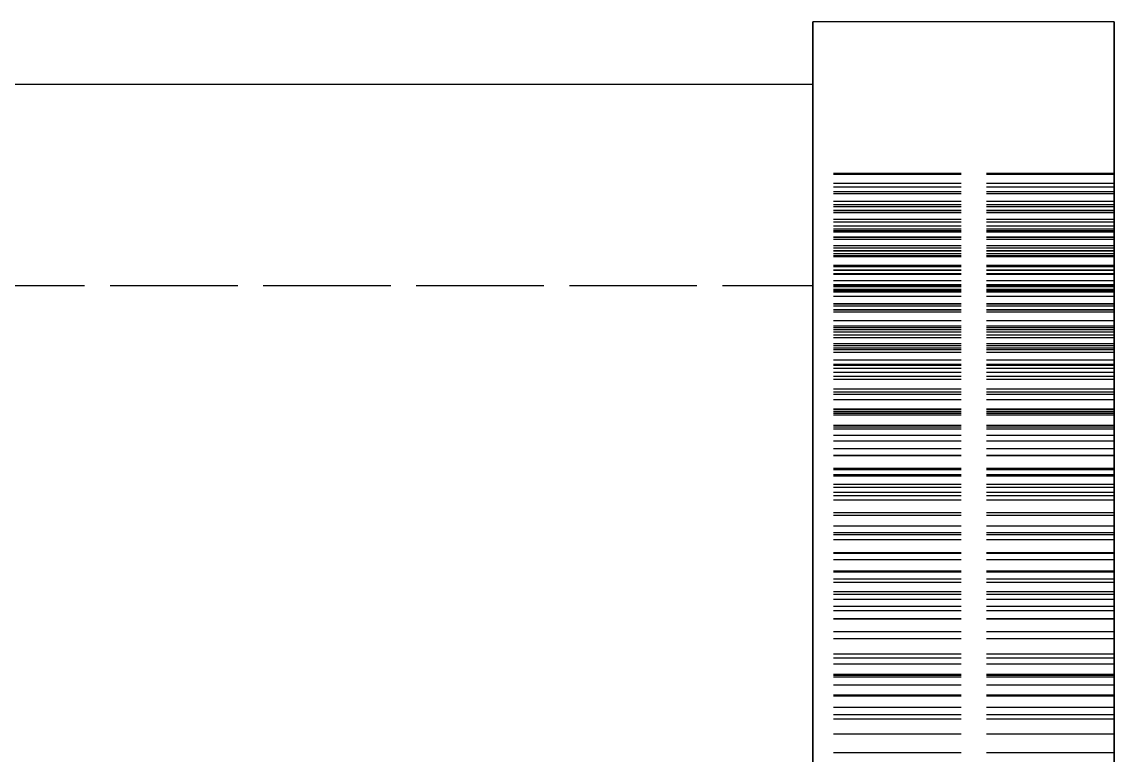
# Model space of a CAD drawing. Header units: millimetres. Extents: x -31 to 125, y -47 to 96.
# Drawn here: x 83.25 to 94.12, y 17.32 to 24.62 of the extents above; entities that cross this region are included whole.
import ezdxf

# ---------------------------------------------------------------- set-up
doc = ezdxf.new("R2010")
doc.units = ezdxf.units.MM
doc.linetypes.add('DASHED', pattern=[1.524, 1.27, -0.254])
doc.layers.add('HIDDEN', color=8, linetype='DASHED')
doc.layers.add('VISIBLE', color=7, linetype='CONTINUOUS')

msp = doc.modelspace()

# ---------------------------------------------------------------- linework, layer by layer
at = {"layer": 'HIDDEN'}
for points in [[(91.125, 24.625), (91.125, 23.84325), (91.125, 23.06151), (91.125, 22.27976), (91.125, 21.49802), (91.125, 20.71627), (91.125, 19.93452), (91.125, 19.15278), (91.125, 18.37103), (91.125, 17.58929), (91.125, 16.80754), (91.125, 16.02579), (91.125, 15.24405), (91.125, 14.4623), (91.125, 13.68056), (91.125, 12.89881), (91.125, 12.11706), (91.125, 11.33532), (91.125, 10.55357), (91.125, 9.77183), (91.125, 8.99008)], [(94.125, 24.625), (94.125, 23.84325), (94.125, 23.06151), (94.125, 22.27976), (94.125, 21.49802), (94.125, 20.71627), (94.125, 19.93452), (94.125, 19.15278), (94.125, 18.37103), (94.125, 17.58929), (94.125, 16.80754), (94.125, 16.02579), (94.125, 15.24405), (94.125, 14.4623), (94.125, 13.68056), (94.125, 12.89881), (94.125, 12.11706), (94.125, 11.33532), (94.125, 10.55357), (94.125, 9.77183), (94.125, 8.99008)], [(91.125, 17.14286), (91.125, 17.52381), (91.125, 17.90476), (91.125, 18.28571), (91.125, 18.66667), (91.125, 19.04762), (91.125, 19.42857), (91.125, 19.80952), (91.125, 20.19048), (91.125, 20.57143), (91.125, 20.95238), (91.125, 21.33333), (91.125, 21.71429), (91.125, 22.09524), (91.125, 22.47619), (91.125, 22.85714), (91.125, 23.2381), (91.125, 23.61905), (91.125, 24)], [(91.125, 24), (91.125, 23.2381), (91.125, 22.47619), (91.125, 21.71429), (91.125, 20.95238), (91.125, 20.19048), (91.125, 19.42857), (91.125, 18.66667), (91.125, 17.90476), (91.125, 17.14286), (91.125, 16.38095), (91.125, 15.61905), (91.125, 14.85714), (91.125, 14.09524), (91.125, 13.33333), (91.125, 12.57143), (91.125, 11.80952), (91.125, 11.04762), (91.125, 10.28571), (91.125, 9.52381)], [(91.125, 23.10423), (91.125, 23.11631)], [(91.125, 23.11631), (91.125, 22.93095)], [(91.125, 22.93095), (91.125, 23.11631)], [(91.125, 23.11631), (91.125, 23.10423)], [(94.125, 23.11631), (91.125, 23.11631)], [(94.125, 23.11631), (91.125, 23.11631)], [(91.125, 22.91334), (91.125, 23.10423)], [(91.125, 23.10423), (91.125, 22.91334)], [(94.125, 23.10423), (91.125, 23.10423)], [(94.125, 23.10423), (91.125, 23.10423)], [(94.125, 23.10423), (94.125, 23.11631)], [(94.125, 23.11631), (94.125, 22.93095)], [(94.125, 22.93095), (94.125, 23.11631)], [(94.125, 23.11631), (94.125, 23.10423)], [(94.125, 22.91334), (94.125, 23.10423)], [(94.125, 23.10423), (94.125, 22.91334)], [(91.125, 22.97959), (91.125, 23.01576)], [(91.125, 23.01576), (91.125, 22.83684)], [(91.125, 22.83684), (91.125, 23.01576)], [(91.125, 23.01576), (91.125, 22.97959)], [(94.125, 23.01576), (91.125, 23.01576)], [(94.125, 23.01576), (91.125, 23.01576)], [(91.125, 22.78409), (91.125, 22.97959)], [(91.125, 22.97959), (91.125, 22.78409)], [(94.125, 22.97959), (91.125, 22.97959)], [(94.125, 22.97959), (91.125, 22.97959)], [(94.125, 22.97959), (94.125, 23.01576)], [(94.125, 23.01576), (94.125, 22.83684)], [(94.125, 22.83684), (94.125, 23.01576)], [(94.125, 23.01576), (94.125, 22.97959)], [(94.125, 22.78409), (94.125, 22.97959)], [(94.125, 22.97959), (94.125, 22.78409)], [(91.125, 22.93095), (91.125, 22.7452)], [(91.125, 22.7452), (91.125, 22.93095)], [(94.125, 22.93095), (91.125, 22.93095)], [(94.125, 22.93095), (91.125, 22.93095)], [(91.125, 22.7224), (91.125, 22.91334)], [(91.125, 22.91334), (91.125, 22.7224)], [(94.125, 22.91334), (91.125, 22.91334)], [(94.125, 22.91334), (91.125, 22.91334)], [(94.125, 22.93095), (94.125, 22.7452)], [(94.125, 22.7452), (94.125, 22.93095)], [(94.125, 22.7224), (94.125, 22.91334)], [(94.125, 22.91334), (94.125, 22.7224)], [(91.125, 22.83684), (91.125, 22.65718)], [(91.125, 22.65718), (91.125, 22.83684)], [(94.125, 22.83684), (91.125, 22.83684)], [(94.125, 22.83684), (91.125, 22.83684)], [(91.125, 22.74299), (91.125, 22.80309)], [(91.125, 22.80309), (91.125, 22.63147)], [(91.125, 22.63147), (91.125, 22.80309)], [(91.125, 22.80309), (91.125, 22.74299)], [(94.125, 22.80309), (91.125, 22.80309)], [(94.125, 22.80309), (91.125, 22.80309)], [(91.125, 22.5889), (91.125, 22.78409)], [(91.125, 22.78409), (91.125, 22.5889)], [(94.125, 22.78409), (91.125, 22.78409)], [(94.125, 22.78409), (91.125, 22.78409)], [(91.125, 22.7452), (91.125, 22.5591)], [(91.125, 22.5591), (91.125, 22.7452)], [(94.125, 22.7452), (91.125, 22.7452)], [(94.125, 22.7452), (91.125, 22.7452)], [(91.125, 22.54385), (91.125, 22.74299)], [(91.125, 22.74299), (91.125, 22.54385)], [(94.125, 22.74299), (91.125, 22.74299)], [(94.125, 22.74299), (91.125, 22.74299)], [(94.125, 22.83684), (94.125, 22.65718)], [(94.125, 22.65718), (94.125, 22.83684)], [(94.125, 22.74299), (94.125, 22.80309)], [(94.125, 22.80309), (94.125, 22.63147)], [(94.125, 22.63147), (94.125, 22.80309)], [(94.125, 22.80309), (94.125, 22.74299)], [(94.125, 22.5889), (94.125, 22.78409)], [(94.125, 22.78409), (94.125, 22.5889)], [(94.125, 22.7452), (94.125, 22.5591)], [(94.125, 22.5591), (94.125, 22.7452)], [(94.125, 22.54385), (94.125, 22.74299)], [(94.125, 22.74299), (94.125, 22.54385)], [(91.125, 22.53147), (91.125, 22.7224)], [(91.125, 22.7224), (91.125, 22.53147)], [(94.125, 22.7224), (91.125, 22.7224)], [(94.125, 22.7224), (91.125, 22.7224)], [(91.125, 22.65718), (91.125, 22.47682)], [(91.125, 22.47682), (91.125, 22.65718)], [(94.125, 22.65718), (91.125, 22.65718)], [(94.125, 22.65718), (91.125, 22.65718)], [(91.125, 22.63147), (91.125, 22.45878)], [(91.125, 22.45878), (91.125, 22.63147)], [(94.125, 22.63147), (91.125, 22.63147)], [(94.125, 22.63147), (91.125, 22.63147)], [(94.125, 22.53147), (94.125, 22.7224)], [(94.125, 22.7224), (94.125, 22.53147)], [(94.125, 22.65718), (94.125, 22.47682)], [(94.125, 22.47682), (94.125, 22.65718)], [(94.125, 22.63147), (94.125, 22.45878)], [(94.125, 22.45878), (94.125, 22.63147)], [(91.125, 22.39408), (91.125, 22.5889)], [(91.125, 22.5889), (91.125, 22.39408)], [(94.125, 22.5889), (91.125, 22.5889)], [(94.125, 22.5889), (91.125, 22.5889)], [(91.125, 22.5591), (91.125, 22.37269)], [(91.125, 22.37269), (91.125, 22.5591)], [(94.125, 22.5591), (91.125, 22.5591)], [(94.125, 22.5591), (91.125, 22.5591)], [(91.125, 22.34535), (91.125, 22.54385)], [(91.125, 22.54385), (91.125, 22.34535)], [(94.125, 22.54385), (91.125, 22.54385)], [(94.125, 22.54385), (91.125, 22.54385)], [(91.125, 22.34061), (91.125, 22.53147)], [(91.125, 22.53147), (91.125, 22.34061)], [(94.125, 22.53147), (91.125, 22.53147)], [(94.125, 22.53147), (91.125, 22.53147)], [(94.125, 22.39408), (94.125, 22.5889)], [(94.125, 22.5889), (94.125, 22.39408)], [(94.125, 22.5591), (94.125, 22.37269)], [(94.125, 22.37269), (94.125, 22.5591)], [(94.125, 22.34535), (94.125, 22.54385)], [(94.125, 22.54385), (94.125, 22.34535)], [(94.125, 22.34061), (94.125, 22.53147)], [(94.125, 22.53147), (94.125, 22.34061)], [(91.125, 22.39559), (91.125, 22.47933)], [(91.125, 22.47933), (91.125, 22.31585)], [(91.125, 22.31585), (91.125, 22.47933)], [(91.125, 22.47933), (91.125, 22.39559)], [(94.125, 22.47933), (91.125, 22.47933)], [(94.125, 22.47933), (91.125, 22.47933)], [(91.125, 22.47682), (91.125, 22.29578)], [(91.125, 22.29578), (91.125, 22.47682)], [(94.125, 22.47682), (91.125, 22.47682)], [(94.125, 22.47682), (91.125, 22.47682)], [(91.125, 22.45878), (91.125, 22.28503)], [(91.125, 22.28503), (91.125, 22.45878)], [(94.125, 22.45878), (91.125, 22.45878)], [(94.125, 22.45878), (91.125, 22.45878)], [(94.125, 22.39559), (94.125, 22.47933)], [(94.125, 22.47933), (94.125, 22.31585)], [(94.125, 22.31585), (94.125, 22.47933)], [(94.125, 22.47933), (94.125, 22.39559)], [(94.125, 22.47682), (94.125, 22.29578)], [(94.125, 22.29578), (94.125, 22.47682)], [(94.125, 22.45878), (94.125, 22.28503)], [(94.125, 22.28503), (94.125, 22.45878)], [(91.125, 22.19377), (91.125, 22.39559)], [(91.125, 22.39559), (91.125, 22.19377)], [(94.125, 22.39559), (91.125, 22.39559)], [(94.125, 22.39559), (91.125, 22.39559)], [(91.125, 22.19969), (91.125, 22.39408)], [(91.125, 22.39408), (91.125, 22.19969)], [(94.125, 22.39408), (91.125, 22.39408)], [(94.125, 22.39408), (91.125, 22.39408)], [(91.125, 22.37269), (91.125, 22.18602)], [(91.125, 22.18602), (91.125, 22.37269)], [(94.125, 22.37269), (91.125, 22.37269)], [(94.125, 22.37269), (91.125, 22.37269)], [(91.125, 22.14758), (91.125, 22.34535)], [(91.125, 22.34535), (91.125, 22.14758)], [(94.125, 22.34535), (91.125, 22.34535)], [(94.125, 22.34535), (91.125, 22.34535)], [(91.125, 22.14987), (91.125, 22.34061)], [(91.125, 22.34061), (91.125, 22.14987)], [(94.125, 22.34061), (91.125, 22.34061)], [(94.125, 22.34061), (91.125, 22.34061)], [(91.125, 22.31585), (91.125, 22.15097)], [(91.125, 22.15097), (91.125, 22.31585)], [(94.125, 22.31585), (91.125, 22.31585)], [(94.125, 22.31585), (91.125, 22.31585)], [(91.125, 22.29578), (91.125, 22.11407)], [(91.125, 22.11407), (91.125, 22.29578)], [(94.125, 22.29578), (91.125, 22.29578)], [(94.125, 22.29578), (91.125, 22.29578)], [(94.125, 22.19377), (94.125, 22.39559)], [(94.125, 22.39559), (94.125, 22.19377)], [(94.125, 22.19969), (94.125, 22.39408)], [(94.125, 22.39408), (94.125, 22.19969)], [(94.125, 22.37269), (94.125, 22.18602)], [(94.125, 22.18602), (94.125, 22.37269)], [(94.125, 22.14758), (94.125, 22.34535)], [(94.125, 22.34535), (94.125, 22.14758)], [(94.125, 22.14987), (94.125, 22.34061)], [(94.125, 22.34061), (94.125, 22.14987)], [(94.125, 22.31585), (94.125, 22.15097)], [(94.125, 22.15097), (94.125, 22.31585)], [(94.125, 22.29578), (94.125, 22.11407)], [(94.125, 22.11407), (94.125, 22.29578)], [(91.125, 22.28503), (91.125, 22.11024)], [(91.125, 22.11024), (91.125, 22.28503)], [(94.125, 22.28503), (91.125, 22.28503)], [(94.125, 22.28503), (91.125, 22.28503)], [(91.125, 22.00582), (91.125, 22.19969)], [(91.125, 22.19969), (91.125, 22.00582)], [(94.125, 22.19969), (91.125, 22.19969)], [(94.125, 22.19969), (91.125, 22.19969)], [(91.125, 21.99294), (91.125, 22.19377)], [(91.125, 22.19377), (91.125, 21.99294)], [(94.125, 22.19377), (91.125, 22.19377)], [(94.125, 22.19377), (91.125, 22.19377)], [(91.125, 22.18602), (91.125, 21.99911)], [(91.125, 21.99911), (91.125, 22.18602)], [(94.125, 22.18602), (91.125, 22.18602)], [(94.125, 22.18602), (91.125, 22.18602)], [(94.125, 22.28503), (94.125, 22.11024)], [(94.125, 22.11024), (94.125, 22.28503)], [(94.125, 22.00582), (94.125, 22.19969)], [(94.125, 22.19969), (94.125, 22.00582)], [(94.125, 21.99294), (94.125, 22.19377)], [(94.125, 22.19377), (94.125, 21.99294)], [(94.125, 22.18602), (94.125, 21.99911)], [(94.125, 21.99911), (94.125, 22.18602)], [(91.125, 22.15097), (91.125, 21.98468)], [(91.125, 21.98468), (91.125, 22.15097)], [(94.125, 22.15097), (91.125, 22.15097)], [(94.125, 22.15097), (91.125, 22.15097)], [(91.125, 21.95932), (91.125, 22.14987)], [(91.125, 22.14987), (91.125, 21.95932)], [(94.125, 22.14987), (91.125, 22.14987)], [(94.125, 22.14987), (91.125, 22.14987)], [(91.125, 21.95061), (91.125, 22.14758)], [(91.125, 22.14758), (91.125, 21.95061)], [(94.125, 22.14758), (91.125, 22.14758)], [(94.125, 22.14758), (91.125, 22.14758)], [(91.125, 22.11407), (91.125, 21.93172)], [(91.125, 21.93172), (91.125, 22.11407)], [(94.125, 22.11407), (91.125, 22.11407)], [(94.125, 22.11407), (91.125, 22.11407)], [(91.125, 22.11024), (91.125, 21.93439)], [(91.125, 21.93439), (91.125, 22.11024)], [(94.125, 22.11024), (91.125, 22.11024)], [(94.125, 22.11024), (91.125, 22.11024)], [(94.125, 22.15097), (94.125, 21.98468)], [(94.125, 21.98468), (94.125, 22.15097)], [(94.125, 21.95932), (94.125, 22.14987)], [(94.125, 22.14987), (94.125, 21.95932)], [(94.125, 21.95061), (94.125, 22.14758)], [(94.125, 22.14758), (94.125, 21.95061)], [(94.125, 22.11407), (94.125, 21.93172)], [(94.125, 21.93172), (94.125, 22.11407)], [(94.125, 22.11024), (94.125, 21.93439)], [(94.125, 21.93439), (94.125, 22.11024)], [(52.125, 22), (91.125, 22)], [(91.125, 21.93909), (91.125, 22.04604)], [(91.125, 22.04604), (91.125, 21.8915)], [(91.125, 21.8915), (91.125, 22.04604)], [(91.125, 22.04604), (91.125, 21.93909)], [(94.125, 22.04604), (91.125, 22.04604)], [(94.125, 22.04604), (91.125, 22.04604)], [(91.125, 21.81255), (91.125, 22.00582)], [(91.125, 22.00582), (91.125, 21.81255)], [(94.125, 22.00582), (91.125, 22.00582)], [(94.125, 22.00582), (91.125, 22.00582)], [(91.125, 17.11111), (91.125, 17.46032), (91.125, 17.80952), (91.125, 18.15873), (91.125, 18.50794), (91.125, 18.85714), (91.125, 19.20635), (91.125, 19.55556), (91.125, 19.90476), (91.125, 20.25397), (91.125, 20.60317), (91.125, 20.95238), (91.125, 21.30159), (91.125, 21.65079), (91.125, 22)], [(91.125, 22), (91.125, 21.30159), (91.125, 20.60317), (91.125, 19.90476), (91.125, 19.20635), (91.125, 18.50794), (91.125, 17.80952), (91.125, 17.11111), (91.125, 16.4127), (91.125, 15.71429), (91.125, 15.01587), (91.125, 14.31746), (91.125, 13.61905), (91.125, 12.92063), (91.125, 12.22222), (91.125, 11.52381), (91.125, 10.8254), (91.125, 10.12698), (91.125, 9.42857)], [(94.125, 21.99911), (91.125, 21.99911)], [(94.125, 21.99911), (91.125, 21.99911)], [(91.125, 21.79318), (91.125, 21.99294)], [(91.125, 21.99294), (91.125, 21.79318)], [(94.125, 21.99294), (91.125, 21.99294)], [(94.125, 21.99294), (91.125, 21.99294)], [(91.125, 21.98468), (91.125, 21.81698)], [(91.125, 21.81698), (91.125, 21.98468)], [(94.125, 21.98468), (91.125, 21.98468)], [(94.125, 21.98468), (91.125, 21.98468)], [(94.125, 21.93909), (94.125, 22.04604)], [(94.125, 22.04604), (94.125, 21.8915)], [(94.125, 21.8915), (94.125, 22.04604)], [(94.125, 22.04604), (94.125, 21.93909)], [(94.125, 21.81255), (94.125, 22.00582)], [(94.125, 22.00582), (94.125, 21.81255)], [(94.125, 21.79318), (94.125, 21.99294)], [(94.125, 21.99294), (94.125, 21.79318)], [(94.125, 21.98468), (94.125, 21.81698)], [(94.125, 21.81698), (94.125, 21.98468)], [(91.125, 21.93172), (91.125, 21.95932)], [(91.125, 21.95932), (91.125, 21.93172)], [(94.125, 21.95932), (91.125, 21.95932)], [(94.125, 21.95932), (91.125, 21.95932)], [(91.125, 21.75455), (91.125, 21.95061)], [(91.125, 21.95061), (91.125, 21.75455)], [(94.125, 21.95061), (91.125, 21.95061)], [(94.125, 21.95061), (91.125, 21.95061)], [(91.125, 21.73557), (91.125, 21.93909)], [(91.125, 21.93909), (91.125, 21.73557)], [(94.125, 21.93909), (91.125, 21.93909)], [(94.125, 21.93909), (91.125, 21.93909)], [(91.125, 21.93439), (91.125, 21.75748)], [(91.125, 21.75748), (91.125, 21.93439)], [(94.125, 21.93439), (91.125, 21.93439)], [(94.125, 21.93439), (91.125, 21.93439)], [(94.125, 21.93172), (91.125, 21.93172)], [(94.125, 21.93172), (91.125, 21.93172)], [(91.125, 21.8915), (91.125, 21.73523)], [(91.125, 21.73523), (91.125, 21.8915)], [(94.125, 21.8915), (91.125, 21.8915)], [(94.125, 21.8915), (91.125, 21.8915)], [(94.125, 21.93172), (94.125, 21.95932)], [(94.125, 21.95932), (94.125, 21.93172)], [(94.125, 21.75455), (94.125, 21.95061)], [(94.125, 21.95061), (94.125, 21.75455)], [(94.125, 21.73557), (94.125, 21.93909)], [(94.125, 21.93909), (94.125, 21.73557)], [(94.125, 21.93439), (94.125, 21.75748)], [(94.125, 21.75748), (94.125, 21.93439)], [(94.125, 21.8915), (94.125, 21.73523)], [(94.125, 21.73523), (94.125, 21.8915)], [(91.125, 21.81698), (91.125, 21.64784)], [(91.125, 21.64784), (91.125, 21.81698)], [(94.125, 21.81698), (91.125, 21.81698)], [(94.125, 21.81698), (91.125, 21.81698)], [(91.125, 21.75748), (91.125, 21.81255)], [(91.125, 21.81255), (91.125, 21.75748)], [(94.125, 21.81255), (91.125, 21.81255)], [(94.125, 21.81255), (91.125, 21.81255)], [(91.125, 21.59459), (91.125, 21.79318)], [(91.125, 21.79318), (91.125, 21.59459)], [(94.125, 21.79318), (91.125, 21.79318)], [(94.125, 21.79318), (91.125, 21.79318)], [(94.125, 21.75748), (91.125, 21.75748)], [(94.125, 21.75748), (91.125, 21.75748)], [(91.125, 21.55952), (91.125, 21.75455)], [(91.125, 21.75455), (91.125, 21.55952)], [(94.125, 21.75455), (91.125, 21.75455)], [(94.125, 21.75455), (91.125, 21.75455)], [(94.125, 21.81698), (94.125, 21.64784)], [(94.125, 21.64784), (94.125, 21.81698)], [(94.125, 21.75748), (94.125, 21.81255)], [(94.125, 21.81255), (94.125, 21.75748)], [(94.125, 21.59459), (94.125, 21.79318)], [(94.125, 21.79318), (94.125, 21.59459)], [(94.125, 21.55952), (94.125, 21.75455)], [(94.125, 21.75455), (94.125, 21.55952)], [(91.125, 21.53338), (91.125, 21.73557)], [(91.125, 21.73557), (91.125, 21.53338)], [(94.125, 21.73557), (91.125, 21.73557)], [(94.125, 21.73557), (91.125, 21.73557)], [(91.125, 21.73523), (91.125, 21.57722)], [(91.125, 21.57722), (91.125, 21.73523)], [(94.125, 21.73523), (91.125, 21.73523)], [(94.125, 21.73523), (91.125, 21.73523)], [(91.125, 21.64784), (91.125, 21.47724)], [(91.125, 21.47724), (91.125, 21.64784)], [(94.125, 21.64784), (91.125, 21.64784)], [(94.125, 21.64784), (91.125, 21.64784)], [(94.125, 21.53338), (94.125, 21.73557)], [(94.125, 21.73557), (94.125, 21.53338)], [(94.125, 21.73523), (94.125, 21.57722)], [(94.125, 21.57722), (94.125, 21.73523)], [(94.125, 21.64784), (94.125, 21.47724)], [(94.125, 21.47724), (94.125, 21.64784)], [(91.125, 21.3973), (91.125, 21.59459)], [(91.125, 21.59459), (91.125, 21.3973)], [(94.125, 21.59459), (91.125, 21.59459)], [(94.125, 21.59459), (91.125, 21.59459)], [(91.125, 21.57722), (91.125, 21.41743)], [(91.125, 21.41743), (91.125, 21.57722)], [(94.125, 21.57722), (91.125, 21.57722)], [(94.125, 21.57722), (91.125, 21.57722)], [(91.125, 21.47724), (91.125, 21.55952)], [(91.125, 21.55952), (91.125, 21.47724)], [(94.125, 21.55952), (91.125, 21.55952)], [(94.125, 21.55952), (91.125, 21.55952)], [(91.125, 21.3326), (91.125, 21.53338)], [(91.125, 21.53338), (91.125, 21.3326)], [(94.125, 21.53338), (91.125, 21.53338)], [(94.125, 21.53338), (91.125, 21.53338)], [(94.125, 21.3973), (94.125, 21.59459)], [(94.125, 21.59459), (94.125, 21.3973)], [(94.125, 21.57722), (94.125, 21.41743)], [(94.125, 21.41743), (94.125, 21.57722)], [(94.125, 21.47724), (94.125, 21.55952)], [(94.125, 21.55952), (94.125, 21.47724)], [(94.125, 21.3326), (94.125, 21.53338)], [(94.125, 21.53338), (94.125, 21.3326)], [(91.125, 21.3757), (91.125, 21.50535)], [(91.125, 21.50535), (91.125, 21.36051)], [(91.125, 21.36051), (91.125, 21.50535)], [(91.125, 21.50535), (91.125, 21.3757)], [(94.125, 21.50535), (91.125, 21.50535)], [(94.125, 21.50535), (91.125, 21.50535)], [(94.125, 21.47724), (91.125, 21.47724)], [(94.125, 21.47724), (91.125, 21.47724)], [(94.125, 21.3757), (94.125, 21.50535)], [(94.125, 21.50535), (94.125, 21.36051)], [(94.125, 21.36051), (94.125, 21.50535)], [(94.125, 21.50535), (94.125, 21.3757)], [(91.125, 21.41743), (91.125, 21.25583)], [(91.125, 21.25583), (91.125, 21.41743)], [(94.125, 21.41743), (91.125, 21.41743)], [(94.125, 21.41743), (91.125, 21.41743)], [(91.125, 21.20144), (91.125, 21.3973)], [(91.125, 21.3973), (91.125, 21.20144)], [(94.125, 21.3973), (91.125, 21.3973)], [(94.125, 21.3973), (91.125, 21.3973)], [(91.125, 21.17148), (91.125, 21.3757)], [(91.125, 21.3757), (91.125, 21.17148)], [(94.125, 21.3757), (91.125, 21.3757)], [(94.125, 21.3757), (91.125, 21.3757)], [(91.125, 21.36051), (91.125, 21.21361)], [(91.125, 21.21361), (91.125, 21.36051)], [(94.125, 21.36051), (91.125, 21.36051)], [(94.125, 21.36051), (91.125, 21.36051)], [(91.125, 21.13337), (91.125, 21.3326)], [(91.125, 21.3326), (91.125, 21.13337)], [(94.125, 21.3326), (91.125, 21.3326)], [(94.125, 21.3326), (91.125, 21.3326)], [(94.125, 21.41743), (94.125, 21.25583)], [(94.125, 21.25583), (94.125, 21.41743)], [(94.125, 21.20144), (94.125, 21.3973)], [(94.125, 21.3973), (94.125, 21.20144)], [(94.125, 21.17148), (94.125, 21.3757)], [(94.125, 21.3757), (94.125, 21.17148)], [(94.125, 21.36051), (94.125, 21.21361)], [(94.125, 21.21361), (94.125, 21.36051)], [(94.125, 21.13337), (94.125, 21.3326)], [(94.125, 21.3326), (94.125, 21.13337)], [(91.125, 21.25583), (91.125, 21.09236)], [(91.125, 21.09236), (91.125, 21.25583)], [(94.125, 21.25583), (91.125, 21.25583)], [(94.125, 21.25583), (91.125, 21.25583)], [(91.125, 21.21361), (91.125, 21.06463)], [(91.125, 21.06463), (91.125, 21.21361)], [(94.125, 21.21361), (91.125, 21.21361)], [(94.125, 21.21361), (91.125, 21.21361)], [(94.125, 21.25583), (94.125, 21.09236)], [(94.125, 21.09236), (94.125, 21.25583)], [(94.125, 21.21361), (94.125, 21.06463)], [(94.125, 21.06463), (94.125, 21.21361)], [(91.125, 21.09236), (91.125, 21.20144)], [(91.125, 21.20144), (91.125, 21.09236)], [(94.125, 21.20144), (91.125, 21.20144)], [(94.125, 21.20144), (91.125, 21.20144)], [(91.125, 20.96891), (91.125, 21.17148)], [(91.125, 21.17148), (91.125, 20.96891)], [(94.125, 21.17148), (91.125, 21.17148)], [(94.125, 21.17148), (91.125, 21.17148)], [(91.125, 20.9358), (91.125, 21.13337)], [(91.125, 21.13337), (91.125, 20.9358)], [(94.125, 21.13337), (91.125, 21.13337)], [(94.125, 21.13337), (91.125, 21.13337)], [(94.125, 21.09236), (94.125, 21.20144)], [(94.125, 21.20144), (94.125, 21.09236)], [(94.125, 20.96891), (94.125, 21.17148)], [(94.125, 21.17148), (94.125, 20.96891)], [(94.125, 20.9358), (94.125, 21.13337)], [(94.125, 21.13337), (94.125, 20.9358)], [(94.125, 21.09236), (91.125, 21.09236)], [(94.125, 21.09236), (91.125, 21.09236)], [(91.125, 21.06463), (91.125, 20.91354)], [(91.125, 20.91354), (91.125, 21.06463)], [(94.125, 21.06463), (91.125, 21.06463)], [(94.125, 21.06463), (91.125, 21.06463)], [(94.125, 21.06463), (94.125, 20.91354)], [(94.125, 20.91354), (94.125, 21.06463)], [(91.125, 20.7681), (91.125, 20.96891)], [(91.125, 20.96891), (91.125, 20.7681)], [(94.125, 20.96891), (91.125, 20.96891)], [(94.125, 20.96891), (91.125, 20.96891)], [(91.125, 20.74008), (91.125, 20.9358)], [(91.125, 20.9358), (91.125, 20.74008)], [(94.125, 20.9358), (91.125, 20.9358)], [(94.125, 20.9358), (91.125, 20.9358)], [(91.125, 20.91354), (91.125, 20.76027)], [(91.125, 20.76027), (91.125, 20.91354)], [(94.125, 20.91354), (91.125, 20.91354)], [(94.125, 20.91354), (91.125, 20.91354)], [(94.125, 20.7681), (94.125, 20.96891)], [(94.125, 20.96891), (94.125, 20.7681)], [(94.125, 20.74008), (94.125, 20.9358)], [(94.125, 20.9358), (94.125, 20.74008)], [(94.125, 20.91354), (94.125, 20.76027)], [(94.125, 20.76027), (94.125, 20.91354)], [(91.125, 20.70817), (91.125, 20.85989)], [(91.125, 20.85989), (91.125, 20.72544)], [(91.125, 20.72544), (91.125, 20.85989)], [(91.125, 20.85989), (91.125, 20.70817)], [(94.125, 20.85989), (91.125, 20.85989)], [(94.125, 20.85989), (91.125, 20.85989)], [(94.125, 20.70817), (94.125, 20.85989)], [(94.125, 20.85989), (94.125, 20.72544)], [(94.125, 20.72544), (94.125, 20.85989)], [(94.125, 20.85989), (94.125, 20.70817)], [(91.125, 20.56918), (91.125, 20.7681)], [(91.125, 20.7681), (91.125, 20.56918)], [(94.125, 20.7681), (91.125, 20.7681)], [(94.125, 20.7681), (91.125, 20.7681)], [(91.125, 20.76027), (91.125, 20.60473)], [(91.125, 20.60473), (91.125, 20.76027)], [(94.125, 20.76027), (91.125, 20.76027)], [(94.125, 20.76027), (91.125, 20.76027)], [(91.125, 20.60473), (91.125, 20.74008)], [(91.125, 20.74008), (91.125, 20.60473)], [(94.125, 20.74008), (91.125, 20.74008)], [(94.125, 20.74008), (91.125, 20.74008)], [(91.125, 20.72544), (91.125, 20.58863)], [(91.125, 20.58863), (91.125, 20.72544)], [(94.125, 20.72544), (91.125, 20.72544)], [(94.125, 20.72544), (91.125, 20.72544)], [(91.125, 20.50424), (91.125, 20.70817)], [(91.125, 20.70817), (91.125, 20.50424)], [(94.125, 20.70817), (91.125, 20.70817)], [(94.125, 20.70817), (91.125, 20.70817)], [(94.125, 20.56918), (94.125, 20.7681)], [(94.125, 20.7681), (94.125, 20.56918)], [(94.125, 20.76027), (94.125, 20.60473)], [(94.125, 20.60473), (94.125, 20.76027)], [(94.125, 20.60473), (94.125, 20.74008)], [(94.125, 20.74008), (94.125, 20.60473)], [(94.125, 20.72544), (94.125, 20.58863)], [(94.125, 20.58863), (94.125, 20.72544)], [(94.125, 20.50424), (94.125, 20.70817)], [(94.125, 20.70817), (94.125, 20.50424)], [(94.125, 20.60473), (91.125, 20.60473)], [(94.125, 20.60473), (91.125, 20.60473)], [(91.125, 20.58863), (91.125, 20.44942)], [(91.125, 20.44942), (91.125, 20.58863)], [(94.125, 20.58863), (91.125, 20.58863)], [(94.125, 20.58863), (91.125, 20.58863)], [(91.125, 20.37231), (91.125, 20.56918)], [(91.125, 20.56918), (91.125, 20.37231)], [(94.125, 20.56918), (91.125, 20.56918)], [(94.125, 20.56918), (91.125, 20.56918)], [(94.125, 20.58863), (94.125, 20.44942)], [(94.125, 20.44942), (94.125, 20.58863)], [(94.125, 20.37231), (94.125, 20.56918)], [(94.125, 20.56918), (94.125, 20.37231)], [(91.125, 20.30228), (91.125, 20.50424)], [(91.125, 20.50424), (91.125, 20.30228)], [(94.125, 20.50424), (91.125, 20.50424)], [(94.125, 20.50424), (91.125, 20.50424)], [(91.125, 20.44942), (91.125, 20.30776)], [(91.125, 20.30776), (91.125, 20.44942)], [(94.125, 20.44942), (91.125, 20.44942)], [(94.125, 20.44942), (91.125, 20.44942)], [(94.125, 20.30228), (94.125, 20.50424)], [(94.125, 20.50424), (94.125, 20.30228)], [(94.125, 20.44942), (94.125, 20.30776)], [(94.125, 20.30776), (94.125, 20.44942)], [(91.125, 20.17767), (91.125, 20.37231)], [(91.125, 20.37231), (91.125, 20.17767)], [(94.125, 20.37231), (91.125, 20.37231)], [(94.125, 20.37231), (91.125, 20.37231)], [(94.125, 20.17767), (94.125, 20.37231)], [(94.125, 20.37231), (94.125, 20.17767)], [(91.125, 20.30776), (91.125, 20.16356)], [(91.125, 20.16356), (91.125, 20.30776)], [(94.125, 20.30776), (91.125, 20.30776)], [(94.125, 20.30776), (91.125, 20.30776)], [(91.125, 20.10242), (91.125, 20.30228)], [(91.125, 20.30228), (91.125, 20.10242)], [(94.125, 20.30228), (91.125, 20.30228)], [(94.125, 20.30228), (91.125, 20.30228)], [(94.125, 20.30776), (94.125, 20.16356)], [(94.125, 20.16356), (94.125, 20.30776)], [(94.125, 20.10242), (94.125, 20.30228)], [(94.125, 20.30228), (94.125, 20.10242)], [(91.125, 20.01671), (91.125, 20.17767)], [(91.125, 20.17767), (91.125, 20.01671)], [(94.125, 20.17767), (91.125, 20.17767)], [(94.125, 20.17767), (91.125, 20.17767)], [(91.125, 20.16356), (91.125, 20.01671)], [(91.125, 20.01671), (91.125, 20.16356)], [(94.125, 20.16356), (91.125, 20.16356)], [(94.125, 20.16356), (91.125, 20.16356)], [(94.125, 20.01671), (94.125, 20.17767)], [(94.125, 20.17767), (94.125, 20.01671)], [(94.125, 20.16356), (94.125, 20.01671)], [(94.125, 20.01671), (94.125, 20.16356)], [(91.125, 19.93975), (91.125, 20.11281)], [(91.125, 20.11281), (91.125, 19.98941)], [(91.125, 19.98941), (91.125, 20.11281)], [(91.125, 20.11281), (91.125, 19.93975)], [(94.125, 20.11281), (91.125, 20.11281)], [(94.125, 20.11281), (91.125, 20.11281)], [(91.125, 19.90479), (91.125, 20.10242)], [(91.125, 20.10242), (91.125, 19.90479)], [(94.125, 20.10242), (91.125, 20.10242)], [(94.125, 20.10242), (91.125, 20.10242)], [(94.125, 20.01671), (91.125, 20.01671)], [(94.125, 20.01671), (91.125, 20.01671)], [(94.125, 19.93975), (94.125, 20.11281)], [(94.125, 20.11281), (94.125, 19.98941)], [(94.125, 19.98941), (94.125, 20.11281)], [(94.125, 20.11281), (94.125, 19.93975)], [(94.125, 19.90479), (94.125, 20.10242)], [(94.125, 20.10242), (94.125, 19.90479)], [(91.125, 19.98941), (91.125, 19.86335)], [(91.125, 19.86335), (91.125, 19.98941)], [(94.125, 19.98941), (91.125, 19.98941)], [(94.125, 19.98941), (91.125, 19.98941)], [(91.125, 19.7371), (91.125, 19.93975)], [(91.125, 19.93975), (91.125, 19.7371)], [(94.125, 19.93975), (91.125, 19.93975)], [(94.125, 19.93975), (91.125, 19.93975)], [(91.125, 19.70956), (91.125, 19.90479)], [(91.125, 19.90479), (91.125, 19.70956)], [(94.125, 19.90479), (91.125, 19.90479)], [(94.125, 19.90479), (91.125, 19.90479)], [(94.125, 19.98941), (94.125, 19.86335)], [(94.125, 19.86335), (94.125, 19.98941)], [(94.125, 19.7371), (94.125, 19.93975)], [(94.125, 19.93975), (94.125, 19.7371)], [(94.125, 19.70956), (94.125, 19.90479)], [(94.125, 19.90479), (94.125, 19.70956)], [(91.125, 19.86335), (91.125, 19.73459)], [(91.125, 19.73459), (91.125, 19.86335)], [(94.125, 19.86335), (91.125, 19.86335)], [(94.125, 19.86335), (91.125, 19.86335)], [(94.125, 19.86335), (94.125, 19.73459)], [(94.125, 19.73459), (94.125, 19.86335)], [(91.125, 19.53674), (91.125, 19.7371)], [(91.125, 19.7371), (91.125, 19.53674)], [(94.125, 19.7371), (91.125, 19.7371)], [(94.125, 19.7371), (91.125, 19.7371)], [(91.125, 19.73459), (91.125, 19.60304)], [(91.125, 19.60304), (91.125, 19.73459)], [(94.125, 19.73459), (91.125, 19.73459)], [(94.125, 19.73459), (91.125, 19.73459)], [(91.125, 19.51695), (91.125, 19.70956)], [(91.125, 19.70956), (91.125, 19.51695)], [(94.125, 19.70956), (91.125, 19.70956)], [(94.125, 19.70956), (91.125, 19.70956)], [(94.125, 19.53674), (94.125, 19.7371)], [(94.125, 19.7371), (94.125, 19.53674)], [(94.125, 19.73459), (94.125, 19.60304)], [(94.125, 19.60304), (94.125, 19.73459)], [(94.125, 19.51695), (94.125, 19.70956)], [(94.125, 19.70956), (94.125, 19.51695)], [(91.125, 19.60304), (91.125, 19.46861)], [(91.125, 19.46861), (91.125, 19.60304)], [(94.125, 19.60304), (91.125, 19.60304)], [(94.125, 19.60304), (91.125, 19.60304)], [(94.125, 19.60304), (94.125, 19.46861)], [(94.125, 19.46861), (94.125, 19.60304)], [(91.125, 19.3388), (91.125, 19.53674)], [(91.125, 19.53674), (91.125, 19.3388)], [(94.125, 19.53674), (91.125, 19.53674)], [(94.125, 19.53674), (91.125, 19.53674)], [(91.125, 19.33117), (91.125, 19.51695)], [(91.125, 19.51695), (91.125, 19.33117)], [(94.125, 19.51695), (91.125, 19.51695)], [(94.125, 19.51695), (91.125, 19.51695)], [(91.125, 19.46861), (91.125, 19.33117)], [(91.125, 19.33117), (91.125, 19.46861)], [(94.125, 19.46861), (91.125, 19.46861)], [(94.125, 19.46861), (91.125, 19.46861)], [(94.125, 19.3388), (94.125, 19.53674)], [(94.125, 19.53674), (94.125, 19.3388)], [(94.125, 19.33117), (94.125, 19.51695)], [(94.125, 19.51695), (94.125, 19.33117)], [(94.125, 19.46861), (94.125, 19.33117)], [(94.125, 19.33117), (94.125, 19.46861)], [(91.125, 19.14342), (91.125, 19.3388)], [(91.125, 19.3388), (91.125, 19.14342)], [(94.125, 19.3388), (91.125, 19.3388)], [(94.125, 19.3388), (91.125, 19.3388)], [(94.125, 19.33117), (91.125, 19.33117)], [(94.125, 19.33117), (91.125, 19.33117)], [(91.125, 19.07418), (91.125, 19.26773)], [(91.125, 19.26773), (91.125, 19.15598)], [(91.125, 19.15598), (91.125, 19.26773)], [(91.125, 19.26773), (91.125, 19.07418)], [(94.125, 19.26773), (91.125, 19.26773)], [(94.125, 19.26773), (91.125, 19.26773)], [(94.125, 19.14342), (94.125, 19.3388)], [(94.125, 19.3388), (94.125, 19.14342)], [(94.125, 19.07418), (94.125, 19.26773)], [(94.125, 19.26773), (94.125, 19.15598)], [(94.125, 19.15598), (94.125, 19.26773)], [(94.125, 19.26773), (94.125, 19.07418)], [(91.125, 19.15598), (91.125, 19.0413)], [(91.125, 19.0413), (91.125, 19.15598)], [(94.125, 19.15598), (91.125, 19.15598)], [(94.125, 19.15598), (91.125, 19.15598)], [(91.125, 18.9508), (91.125, 19.14342)], [(91.125, 19.14342), (91.125, 18.9508)], [(94.125, 19.14342), (91.125, 19.14342)], [(94.125, 19.14342), (91.125, 19.14342)], [(94.125, 19.15598), (94.125, 19.0413)], [(94.125, 19.0413), (94.125, 19.15598)], [(94.125, 18.9508), (94.125, 19.14342)], [(94.125, 19.14342), (94.125, 18.9508)], [(91.125, 18.87381), (91.125, 19.07418)], [(91.125, 19.07418), (91.125, 18.87381)], [(94.125, 19.07418), (91.125, 19.07418)], [(94.125, 19.07418), (91.125, 19.07418)], [(91.125, 19.0413), (91.125, 18.92361)], [(91.125, 18.92361), (91.125, 19.0413)], [(94.125, 19.0413), (91.125, 19.0413)], [(94.125, 19.0413), (91.125, 19.0413)], [(94.125, 18.87381), (94.125, 19.07418)], [(94.125, 19.07418), (94.125, 18.87381)], [(94.125, 19.0413), (94.125, 18.92361)], [(94.125, 18.92361), (94.125, 19.0413)], [(91.125, 18.76116), (91.125, 18.9508)], [(91.125, 18.9508), (91.125, 18.76116)], [(94.125, 18.9508), (91.125, 18.9508)], [(94.125, 18.9508), (91.125, 18.9508)], [(91.125, 18.92361), (91.125, 18.80282)], [(91.125, 18.80282), (91.125, 18.92361)], [(94.125, 18.92361), (91.125, 18.92361)], [(94.125, 18.92361), (91.125, 18.92361)], [(94.125, 18.76116), (94.125, 18.9508)], [(94.125, 18.9508), (94.125, 18.76116)], [(94.125, 18.92361), (94.125, 18.80282)], [(94.125, 18.80282), (94.125, 18.92361)], [(91.125, 18.67602), (91.125, 18.87381)], [(91.125, 18.87381), (91.125, 18.67602)], [(94.125, 18.87381), (91.125, 18.87381)], [(94.125, 18.87381), (91.125, 18.87381)], [(94.125, 18.67602), (94.125, 18.87381)], [(94.125, 18.87381), (94.125, 18.67602)], [(91.125, 18.80282), (91.125, 18.67882)], [(91.125, 18.67882), (91.125, 18.80282)], [(94.125, 18.80282), (91.125, 18.80282)], [(94.125, 18.80282), (91.125, 18.80282)], [(91.125, 18.55145), (91.125, 18.76116)], [(91.125, 18.76116), (91.125, 18.55145)], [(94.125, 18.76116), (91.125, 18.76116)], [(94.125, 18.76116), (91.125, 18.76116)], [(94.125, 18.80282), (94.125, 18.67882)], [(94.125, 18.67882), (94.125, 18.80282)], [(94.125, 18.55145), (94.125, 18.76116)], [(94.125, 18.76116), (94.125, 18.55145)], [(91.125, 18.67882), (91.125, 18.55145)], [(91.125, 18.55145), (91.125, 18.67882)], [(94.125, 18.67882), (91.125, 18.67882)], [(94.125, 18.67882), (91.125, 18.67882)], [(91.125, 18.48096), (91.125, 18.67602)], [(91.125, 18.67602), (91.125, 18.48096)], [(94.125, 18.67602), (91.125, 18.67602)], [(94.125, 18.67602), (91.125, 18.67602)], [(94.125, 18.67882), (94.125, 18.55145)], [(94.125, 18.55145), (94.125, 18.67882)], [(94.125, 18.48096), (94.125, 18.67602)], [(94.125, 18.67602), (94.125, 18.48096)], [(94.125, 18.55145), (91.125, 18.55145)], [(94.125, 18.55145), (91.125, 18.55145)], [(91.125, 18.28878), (91.125, 18.48096)], [(91.125, 18.48096), (91.125, 18.28878)], [(94.125, 18.48096), (91.125, 18.48096)], [(94.125, 18.48096), (91.125, 18.48096)], [(94.125, 18.28878), (94.125, 18.48096)], [(94.125, 18.48096), (94.125, 18.28878)], [(91.125, 18.11569), (91.125, 18.32878)], [(91.125, 18.32878), (91.125, 18.22924)], [(91.125, 18.22924), (91.125, 18.32878)], [(91.125, 18.32878), (91.125, 18.11569)], [(94.125, 18.32878), (91.125, 18.32878)], [(94.125, 18.32878), (91.125, 18.32878)], [(91.125, 18.0997), (91.125, 18.28878)], [(91.125, 18.28878), (91.125, 18.0997)], [(94.125, 18.28878), (91.125, 18.28878)], [(94.125, 18.28878), (91.125, 18.28878)], [(94.125, 18.11569), (94.125, 18.32878)], [(94.125, 18.32878), (94.125, 18.22924)], [(94.125, 18.22924), (94.125, 18.32878)], [(94.125, 18.32878), (94.125, 18.11569)], [(94.125, 18.0997), (94.125, 18.28878)], [(94.125, 18.28878), (94.125, 18.0997)], [(91.125, 18.22924), (91.125, 18.12648)], [(91.125, 18.12648), (91.125, 18.22924)], [(94.125, 18.22924), (91.125, 18.22924)], [(94.125, 18.22924), (91.125, 18.22924)], [(94.125, 18.22924), (94.125, 18.12648)], [(94.125, 18.12648), (94.125, 18.22924)], [(91.125, 18.12648), (91.125, 18.02043)], [(91.125, 18.02043), (91.125, 18.12648)], [(94.125, 18.12648), (91.125, 18.12648)], [(94.125, 18.12648), (91.125, 18.12648)], [(91.125, 17.91857), (91.125, 18.11569)], [(91.125, 18.11569), (91.125, 17.91857)], [(94.125, 18.11569), (91.125, 18.11569)], [(94.125, 18.11569), (91.125, 18.11569)], [(91.125, 17.91396), (91.125, 18.0997)], [(91.125, 18.0997), (91.125, 17.91396)], [(94.125, 18.0997), (91.125, 18.0997)], [(94.125, 18.0997), (91.125, 18.0997)], [(94.125, 18.12648), (94.125, 18.02043)], [(94.125, 18.02043), (94.125, 18.12648)], [(94.125, 17.91857), (94.125, 18.11569)], [(94.125, 18.11569), (94.125, 17.91857)], [(94.125, 17.91396), (94.125, 18.0997)], [(94.125, 18.0997), (94.125, 17.91396)], [(91.125, 18.02043), (91.125, 17.91099)], [(91.125, 17.91099), (91.125, 18.02043)], [(94.125, 18.02043), (91.125, 18.02043)], [(94.125, 18.02043), (91.125, 18.02043)], [(94.125, 18.02043), (94.125, 17.91099)], [(94.125, 17.91099), (94.125, 18.02043)], [(91.125, 17.72432), (91.125, 17.91857)], [(91.125, 17.91857), (91.125, 17.72432)], [(94.125, 17.91857), (91.125, 17.91857)], [(94.125, 17.91857), (91.125, 17.91857)], [(91.125, 17.68135), (91.125, 17.91396)], [(91.125, 17.91396), (91.125, 17.68135)], [(94.125, 17.91396), (91.125, 17.91396)], [(94.125, 17.91396), (91.125, 17.91396)], [(91.125, 17.91099), (91.125, 17.79803)], [(91.125, 17.79803), (91.125, 17.91099)], [(94.125, 17.91099), (91.125, 17.91099)], [(94.125, 17.91099), (91.125, 17.91099)], [(94.125, 17.72432), (94.125, 17.91857)], [(94.125, 17.91857), (94.125, 17.72432)], [(94.125, 17.68135), (94.125, 17.91396)], [(94.125, 17.91396), (94.125, 17.68135)], [(94.125, 17.91099), (94.125, 17.79803)], [(94.125, 17.79803), (94.125, 17.91099)], [(91.125, 17.79803), (91.125, 17.68135)], [(91.125, 17.68135), (91.125, 17.79803)], [(94.125, 17.79803), (91.125, 17.79803)], [(94.125, 17.79803), (91.125, 17.79803)], [(94.125, 17.79803), (94.125, 17.68135)], [(94.125, 17.68135), (94.125, 17.79803)], [(91.125, 17.53308), (91.125, 17.72432)], [(91.125, 17.72432), (91.125, 17.53308)], [(94.125, 17.72432), (91.125, 17.72432)], [(94.125, 17.72432), (91.125, 17.72432)], [(94.125, 17.68135), (91.125, 17.68135)], [(94.125, 17.68135), (91.125, 17.68135)], [(94.125, 17.53308), (94.125, 17.72432)], [(94.125, 17.72432), (94.125, 17.53308)], [(91.125, 17.34505), (91.125, 17.53308)], [(91.125, 17.53308), (91.125, 17.34505)], [(94.125, 17.53308), (91.125, 17.53308)], [(94.125, 17.53308), (91.125, 17.53308)], [(94.125, 17.34505), (94.125, 17.53308)], [(94.125, 17.53308), (94.125, 17.34505)], [(91.125, 17.16043), (91.125, 17.34505)], [(91.125, 17.34505), (91.125, 17.16043)], [(94.125, 17.34505), (91.125, 17.34505)], [(94.125, 17.34505), (91.125, 17.34505)], [(94.125, 17.16043), (94.125, 17.34505)], [(94.125, 17.34505), (94.125, 17.16043)]]:
    msp.add_lwpolyline(points, dxfattribs=at)
at = {"layer": 'VISIBLE'}
for points in [[(91.125, 17.19841), (91.125, 17.58929), (91.125, 17.98016), (91.125, 18.37103), (91.125, 18.7619), (91.125, 19.15278), (91.125, 19.54365), (91.125, 19.93452), (91.125, 20.3254), (91.125, 20.71627), (91.125, 21.10714), (91.125, 21.49802), (91.125, 21.88889), (91.125, 22.27976), (91.125, 22.67063), (91.125, 23.06151), (91.125, 23.45238), (91.125, 23.84325), (91.125, 24.23413), (91.125, 24.625)], [(94.125, 24.625), (91.125, 24.625)], [(94.125, 17.19841), (94.125, 17.58929), (94.125, 17.98016), (94.125, 18.37103), (94.125, 18.7619), (94.125, 19.15278), (94.125, 19.54365), (94.125, 19.93452), (94.125, 20.3254), (94.125, 20.71627), (94.125, 21.10714), (94.125, 21.49802), (94.125, 21.88889), (94.125, 22.27976), (94.125, 22.67063), (94.125, 23.06151), (94.125, 23.45238), (94.125, 23.84325), (94.125, 24.23413), (94.125, 24.625)], [(91.125, 24), (50.625, 24)]]:
    msp.add_lwpolyline(points, dxfattribs=at)

doc.saveas('drawing.dxf')
